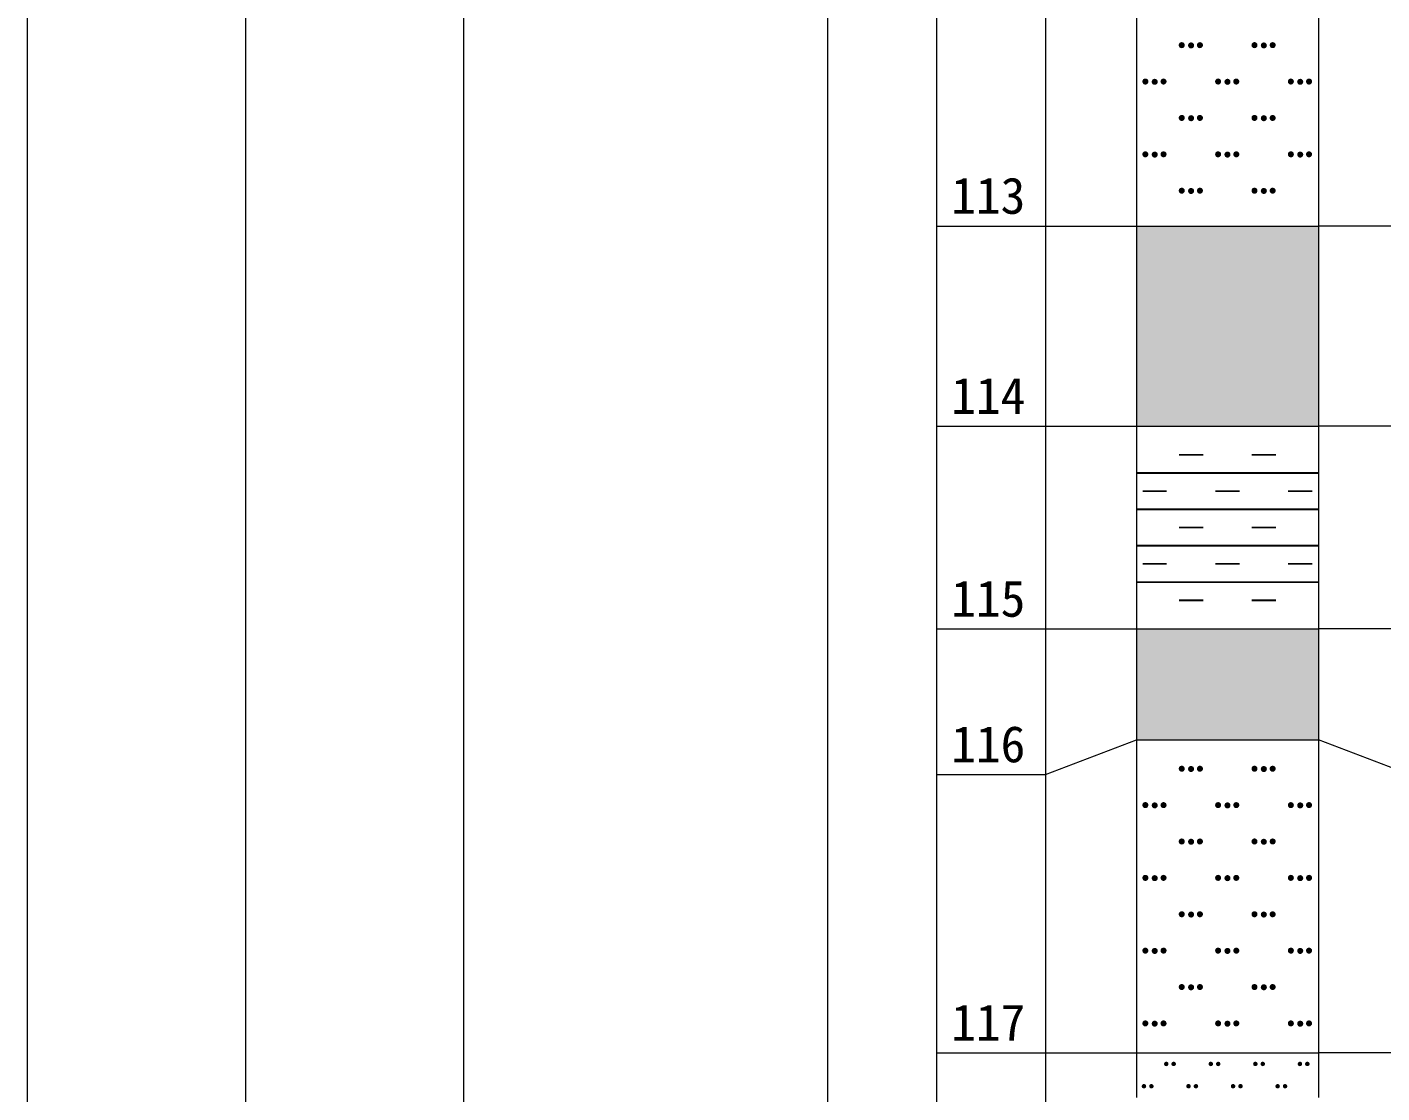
# Model space of a CAD drawing. Header units: inches. Extents: x -27 to 109, y -724 to 26.
# Drawn here: x 5.88 to 20.78, y -627.2 to -615.49 of the extents above; entities that cross this region are included whole.
import ezdxf

# ---------------------------------------------------------------- set-up
doc = ezdxf.new("R2010")
doc.units = ezdxf.units.IN
doc.header["$MEASUREMENT"] = 0
doc.layers.get('0').update_dxf_attribs({"lineweight": 0})
doc.styles.add('宋体', font='')
doc.styles.get('宋体').set_extended_font_data('宋体')

# ---------------------------------------------------------------- blocks, each defined once
blk = doc.blocks.new('lr_block_98')
at = {"true_color": 0x000000}
for points in [[(18.611, -615.694), (18.612, -615.686), (18.611, -615.677), (18.608, -615.669), (18.602, -615.662), (18.596, -615.657), (18.588, -615.654), (18.579, -615.652), (18.57, -615.654), (18.562, -615.657), (18.555, -615.662), (18.55, -615.669), (18.547, -615.677), (18.546, -615.686), (18.547, -615.694), (18.55, -615.702), (18.555, -615.709), (18.562, -615.715), (18.57, -615.718), (18.579, -615.719), (18.588, -615.718), (18.596, -615.715), (18.602, -615.709), (18.608, -615.702)], [(18.714, -615.697), (18.715, -615.689), (18.714, -615.68), (18.711, -615.672), (18.705, -615.665), (18.698, -615.66), (18.69, -615.657), (18.682, -615.655), (18.673, -615.657), (18.665, -615.66), (18.658, -615.665), (18.653, -615.672), (18.65, -615.68), (18.648, -615.689), (18.65, -615.697), (18.653, -615.705), (18.658, -615.712), (18.665, -615.718), (18.673, -615.721), (18.682, -615.722), (18.69, -615.721), (18.698, -615.718), (18.705, -615.712), (18.711, -615.705)], [(18.811, -615.694), (18.812, -615.686), (18.811, -615.677), (18.808, -615.669), (18.802, -615.662), (18.795, -615.657), (18.787, -615.654), (18.779, -615.652), (18.77, -615.654), (18.762, -615.657), (18.755, -615.662), (18.75, -615.669), (18.747, -615.677), (18.745, -615.686), (18.747, -615.694), (18.75, -615.702), (18.755, -615.709), (18.762, -615.715), (18.77, -615.718), (18.779, -615.719), (18.787, -615.718), (18.795, -615.715), (18.802, -615.709), (18.808, -615.702)], [(19.411, -615.694), (19.412, -615.686), (19.411, -615.677), (19.408, -615.669), (19.402, -615.662), (19.396, -615.657), (19.388, -615.654), (19.379, -615.652), (19.37, -615.654), (19.362, -615.657), (19.355, -615.662), (19.35, -615.669), (19.347, -615.677), (19.346, -615.686), (19.347, -615.694), (19.35, -615.702), (19.355, -615.709), (19.362, -615.715), (19.37, -615.718), (19.379, -615.719), (19.388, -615.718), (19.396, -615.715), (19.402, -615.709), (19.408, -615.702)], [(19.514, -615.697), (19.515, -615.689), (19.514, -615.68), (19.511, -615.672), (19.505, -615.665), (19.498, -615.66), (19.49, -615.657), (19.482, -615.655), (19.473, -615.657), (19.465, -615.66), (19.458, -615.665), (19.453, -615.672), (19.45, -615.68), (19.448, -615.689), (19.45, -615.697), (19.453, -615.705), (19.458, -615.712), (19.465, -615.718), (19.473, -615.721), (19.482, -615.722), (19.49, -615.721), (19.498, -615.718), (19.505, -615.712), (19.511, -615.705)], [(19.611, -615.694), (19.612, -615.686), (19.611, -615.677), (19.608, -615.669), (19.602, -615.662), (19.595, -615.657), (19.587, -615.654), (19.579, -615.652), (19.57, -615.654), (19.562, -615.657), (19.555, -615.662), (19.55, -615.669), (19.547, -615.677), (19.545, -615.686), (19.547, -615.694), (19.55, -615.702), (19.555, -615.709), (19.562, -615.715), (19.57, -615.718), (19.579, -615.719), (19.587, -615.718), (19.595, -615.715), (19.602, -615.709), (19.608, -615.702)], [(18.211, -616.094), (18.212, -616.086), (18.211, -616.077), (18.208, -616.069), (18.202, -616.062), (18.196, -616.057), (18.188, -616.054), (18.179, -616.052), (18.17, -616.054), (18.162, -616.057), (18.155, -616.062), (18.15, -616.069), (18.147, -616.077), (18.146, -616.086), (18.147, -616.094), (18.15, -616.102), (18.155, -616.109), (18.162, -616.115), (18.17, -616.118), (18.179, -616.119), (18.188, -616.118), (18.196, -616.115), (18.202, -616.109), (18.208, -616.102)], [(18.314, -616.097), (18.315, -616.089), (18.314, -616.08), (18.311, -616.072), (18.305, -616.065), (18.298, -616.06), (18.29, -616.057), (18.282, -616.055), (18.273, -616.057), (18.265, -616.06), (18.258, -616.065), (18.253, -616.072), (18.25, -616.08), (18.248, -616.089), (18.25, -616.097), (18.253, -616.105), (18.258, -616.112), (18.265, -616.118), (18.273, -616.121), (18.282, -616.122), (18.29, -616.121), (18.298, -616.118), (18.305, -616.112), (18.311, -616.105)], [(18.411, -616.094), (18.412, -616.086), (18.411, -616.077), (18.408, -616.069), (18.402, -616.062), (18.395, -616.057), (18.387, -616.054), (18.379, -616.052), (18.37, -616.054), (18.362, -616.057), (18.355, -616.062), (18.35, -616.069), (18.347, -616.077), (18.345, -616.086), (18.347, -616.094), (18.35, -616.102), (18.355, -616.109), (18.362, -616.115), (18.37, -616.118), (18.379, -616.119), (18.387, -616.118), (18.395, -616.115), (18.402, -616.109), (18.408, -616.102)], [(19.011, -616.094), (19.012, -616.086), (19.011, -616.077), (19.008, -616.069), (19.002, -616.062), (18.996, -616.057), (18.988, -616.054), (18.979, -616.052), (18.97, -616.054), (18.962, -616.057), (18.955, -616.062), (18.95, -616.069), (18.947, -616.077), (18.946, -616.086), (18.947, -616.094), (18.95, -616.102), (18.955, -616.109), (18.962, -616.115), (18.97, -616.118), (18.979, -616.119), (18.988, -616.118), (18.996, -616.115), (19.002, -616.109), (19.008, -616.102)], [(19.114, -616.097), (19.115, -616.089), (19.114, -616.08), (19.111, -616.072), (19.105, -616.065), (19.098, -616.06), (19.09, -616.057), (19.082, -616.055), (19.073, -616.057), (19.065, -616.06), (19.058, -616.065), (19.053, -616.072), (19.05, -616.08), (19.048, -616.089), (19.05, -616.097), (19.053, -616.105), (19.058, -616.112), (19.065, -616.118), (19.073, -616.121), (19.082, -616.122), (19.09, -616.121), (19.098, -616.118), (19.105, -616.112), (19.111, -616.105)], [(19.211, -616.094), (19.212, -616.086), (19.211, -616.077), (19.208, -616.069), (19.202, -616.062), (19.195, -616.057), (19.187, -616.054), (19.179, -616.052), (19.17, -616.054), (19.162, -616.057), (19.155, -616.062), (19.15, -616.069), (19.147, -616.077), (19.145, -616.086), (19.147, -616.094), (19.15, -616.102), (19.155, -616.109), (19.162, -616.115), (19.17, -616.118), (19.179, -616.119), (19.187, -616.118), (19.195, -616.115), (19.202, -616.109), (19.208, -616.102)], [(19.811, -616.094), (19.812, -616.086), (19.811, -616.077), (19.808, -616.069), (19.802, -616.062), (19.796, -616.057), (19.788, -616.054), (19.779, -616.052), (19.77, -616.054), (19.762, -616.057), (19.755, -616.062), (19.75, -616.069), (19.747, -616.077), (19.746, -616.086), (19.747, -616.094), (19.75, -616.102), (19.755, -616.109), (19.762, -616.115), (19.77, -616.118), (19.779, -616.119), (19.788, -616.118), (19.796, -616.115), (19.802, -616.109), (19.808, -616.102)], [(19.914, -616.097), (19.915, -616.089), (19.914, -616.08), (19.911, -616.072), (19.905, -616.065), (19.898, -616.06), (19.89, -616.057), (19.882, -616.055), (19.873, -616.057), (19.865, -616.06), (19.858, -616.065), (19.853, -616.072), (19.85, -616.08), (19.848, -616.089), (19.85, -616.097), (19.853, -616.105), (19.858, -616.112), (19.865, -616.118), (19.873, -616.121), (19.882, -616.122), (19.89, -616.121), (19.898, -616.118), (19.905, -616.112), (19.911, -616.105)], [(20.011, -616.094), (20.012, -616.086), (20.011, -616.077), (20.008, -616.069), (20.002, -616.062), (19.995, -616.057), (19.987, -616.054), (19.979, -616.052), (19.97, -616.054), (19.962, -616.057), (19.955, -616.062), (19.95, -616.069), (19.947, -616.077), (19.945, -616.086), (19.947, -616.094), (19.95, -616.102), (19.955, -616.109), (19.962, -616.115), (19.97, -616.118), (19.979, -616.119), (19.987, -616.118), (19.995, -616.115), (20.002, -616.109), (20.008, -616.102)], [(18.611, -616.494), (18.612, -616.486), (18.611, -616.477), (18.608, -616.469), (18.602, -616.462), (18.596, -616.457), (18.588, -616.454), (18.579, -616.452), (18.57, -616.454), (18.562, -616.457), (18.555, -616.462), (18.55, -616.469), (18.547, -616.477), (18.546, -616.486), (18.547, -616.494), (18.55, -616.502), (18.555, -616.509), (18.562, -616.515), (18.57, -616.518), (18.579, -616.519), (18.588, -616.518), (18.596, -616.515), (18.602, -616.509), (18.608, -616.502)], [(18.714, -616.497), (18.715, -616.489), (18.714, -616.48), (18.711, -616.472), (18.705, -616.465), (18.698, -616.46), (18.69, -616.457), (18.682, -616.455), (18.673, -616.457), (18.665, -616.46), (18.658, -616.465), (18.653, -616.472), (18.65, -616.48), (18.648, -616.489), (18.65, -616.497), (18.653, -616.505), (18.658, -616.512), (18.665, -616.518), (18.673, -616.521), (18.682, -616.522), (18.69, -616.521), (18.698, -616.518), (18.705, -616.512), (18.711, -616.505)], [(18.811, -616.494), (18.812, -616.486), (18.811, -616.477), (18.808, -616.469), (18.802, -616.462), (18.795, -616.457), (18.787, -616.454), (18.779, -616.452), (18.77, -616.454), (18.762, -616.457), (18.755, -616.462), (18.75, -616.469), (18.747, -616.477), (18.745, -616.486), (18.747, -616.494), (18.75, -616.502), (18.755, -616.509), (18.762, -616.515), (18.77, -616.518), (18.779, -616.519), (18.787, -616.518), (18.795, -616.515), (18.802, -616.509), (18.808, -616.502)], [(19.411, -616.494), (19.412, -616.486), (19.411, -616.477), (19.408, -616.469), (19.402, -616.462), (19.396, -616.457), (19.388, -616.454), (19.379, -616.452), (19.37, -616.454), (19.362, -616.457), (19.355, -616.462), (19.35, -616.469), (19.347, -616.477), (19.346, -616.486), (19.347, -616.494), (19.35, -616.502), (19.355, -616.509), (19.362, -616.515), (19.37, -616.518), (19.379, -616.519), (19.388, -616.518), (19.396, -616.515), (19.402, -616.509), (19.408, -616.502)], [(19.514, -616.497), (19.515, -616.489), (19.514, -616.48), (19.511, -616.472), (19.505, -616.465), (19.498, -616.46), (19.49, -616.457), (19.482, -616.455), (19.473, -616.457), (19.465, -616.46), (19.458, -616.465), (19.453, -616.472), (19.45, -616.48), (19.448, -616.489), (19.45, -616.497), (19.453, -616.505), (19.458, -616.512), (19.465, -616.518), (19.473, -616.521), (19.482, -616.522), (19.49, -616.521), (19.498, -616.518), (19.505, -616.512), (19.511, -616.505)], [(19.611, -616.494), (19.612, -616.486), (19.611, -616.477), (19.608, -616.469), (19.602, -616.462), (19.595, -616.457), (19.587, -616.454), (19.579, -616.452), (19.57, -616.454), (19.562, -616.457), (19.555, -616.462), (19.55, -616.469), (19.547, -616.477), (19.545, -616.486), (19.547, -616.494), (19.55, -616.502), (19.555, -616.509), (19.562, -616.515), (19.57, -616.518), (19.579, -616.519), (19.587, -616.518), (19.595, -616.515), (19.602, -616.509), (19.608, -616.502)], [(18.211, -616.894), (18.212, -616.886), (18.211, -616.877), (18.208, -616.869), (18.202, -616.862), (18.196, -616.857), (18.188, -616.854), (18.179, -616.852), (18.17, -616.854), (18.162, -616.857), (18.155, -616.862), (18.15, -616.869), (18.147, -616.877), (18.146, -616.886), (18.147, -616.894), (18.15, -616.902), (18.155, -616.909), (18.162, -616.915), (18.17, -616.918), (18.179, -616.919), (18.188, -616.918), (18.196, -616.915), (18.202, -616.909), (18.208, -616.902)], [(18.314, -616.897), (18.315, -616.889), (18.314, -616.88), (18.311, -616.872), (18.305, -616.865), (18.298, -616.86), (18.29, -616.857), (18.282, -616.855), (18.273, -616.857), (18.265, -616.86), (18.258, -616.865), (18.253, -616.872), (18.25, -616.88), (18.248, -616.889), (18.25, -616.897), (18.253, -616.905), (18.258, -616.912), (18.265, -616.918), (18.273, -616.921), (18.282, -616.922), (18.29, -616.921), (18.298, -616.918), (18.305, -616.912), (18.311, -616.905)], [(18.411, -616.894), (18.412, -616.886), (18.411, -616.877), (18.408, -616.869), (18.402, -616.862), (18.395, -616.857), (18.387, -616.854), (18.379, -616.852), (18.37, -616.854), (18.362, -616.857), (18.355, -616.862), (18.35, -616.869), (18.347, -616.877), (18.345, -616.886), (18.347, -616.894), (18.35, -616.902), (18.355, -616.909), (18.362, -616.915), (18.37, -616.918), (18.379, -616.919), (18.387, -616.918), (18.395, -616.915), (18.402, -616.909), (18.408, -616.902)], [(19.011, -616.894), (19.012, -616.886), (19.011, -616.877), (19.008, -616.869), (19.002, -616.862), (18.996, -616.857), (18.988, -616.854), (18.979, -616.852), (18.97, -616.854), (18.962, -616.857), (18.955, -616.862), (18.95, -616.869), (18.947, -616.877), (18.946, -616.886), (18.947, -616.894), (18.95, -616.902), (18.955, -616.909), (18.962, -616.915), (18.97, -616.918), (18.979, -616.919), (18.988, -616.918), (18.996, -616.915), (19.002, -616.909), (19.008, -616.902)], [(19.114, -616.897), (19.115, -616.889), (19.114, -616.88), (19.111, -616.872), (19.105, -616.865), (19.098, -616.86), (19.09, -616.857), (19.082, -616.855), (19.073, -616.857), (19.065, -616.86), (19.058, -616.865), (19.053, -616.872), (19.05, -616.88), (19.048, -616.889), (19.05, -616.897), (19.053, -616.905), (19.058, -616.912), (19.065, -616.918), (19.073, -616.921), (19.082, -616.922), (19.09, -616.921), (19.098, -616.918), (19.105, -616.912), (19.111, -616.905)], [(19.211, -616.894), (19.212, -616.886), (19.211, -616.877), (19.208, -616.869), (19.202, -616.862), (19.195, -616.857), (19.187, -616.854), (19.179, -616.852), (19.17, -616.854), (19.162, -616.857), (19.155, -616.862), (19.15, -616.869), (19.147, -616.877), (19.145, -616.886), (19.147, -616.894), (19.15, -616.902), (19.155, -616.909), (19.162, -616.915), (19.17, -616.918), (19.179, -616.919), (19.187, -616.918), (19.195, -616.915), (19.202, -616.909), (19.208, -616.902)], [(19.811, -616.894), (19.812, -616.886), (19.811, -616.877), (19.808, -616.869), (19.802, -616.862), (19.796, -616.857), (19.788, -616.854), (19.779, -616.852), (19.77, -616.854), (19.762, -616.857), (19.755, -616.862), (19.75, -616.869), (19.747, -616.877), (19.746, -616.886), (19.747, -616.894), (19.75, -616.902), (19.755, -616.909), (19.762, -616.915), (19.77, -616.918), (19.779, -616.919), (19.788, -616.918), (19.796, -616.915), (19.802, -616.909), (19.808, -616.902)], [(19.914, -616.897), (19.915, -616.889), (19.914, -616.88), (19.911, -616.872), (19.905, -616.865), (19.898, -616.86), (19.89, -616.857), (19.882, -616.855), (19.873, -616.857), (19.865, -616.86), (19.858, -616.865), (19.853, -616.872), (19.85, -616.88), (19.848, -616.889), (19.85, -616.897), (19.853, -616.905), (19.858, -616.912), (19.865, -616.918), (19.873, -616.921), (19.882, -616.922), (19.89, -616.921), (19.898, -616.918), (19.905, -616.912), (19.911, -616.905)], [(20.011, -616.894), (20.012, -616.886), (20.011, -616.877), (20.008, -616.869), (20.002, -616.862), (19.995, -616.857), (19.987, -616.854), (19.979, -616.852), (19.97, -616.854), (19.962, -616.857), (19.955, -616.862), (19.95, -616.869), (19.947, -616.877), (19.945, -616.886), (19.947, -616.894), (19.95, -616.902), (19.955, -616.909), (19.962, -616.915), (19.97, -616.918), (19.979, -616.919), (19.987, -616.918), (19.995, -616.915), (20.002, -616.909), (20.008, -616.902)], [(18.611, -617.294), (18.612, -617.286), (18.611, -617.277), (18.608, -617.269), (18.602, -617.262), (18.596, -617.257), (18.588, -617.254), (18.579, -617.252), (18.57, -617.254), (18.562, -617.257), (18.555, -617.262), (18.55, -617.269), (18.547, -617.277), (18.546, -617.286), (18.547, -617.294), (18.55, -617.302), (18.555, -617.309), (18.562, -617.315), (18.57, -617.318), (18.579, -617.319), (18.588, -617.318), (18.596, -617.315), (18.602, -617.309), (18.608, -617.302)], [(18.714, -617.297), (18.715, -617.289), (18.714, -617.28), (18.711, -617.272), (18.705, -617.265), (18.698, -617.26), (18.69, -617.257), (18.682, -617.255), (18.673, -617.257), (18.665, -617.26), (18.658, -617.265), (18.653, -617.272), (18.65, -617.28), (18.648, -617.289), (18.65, -617.297), (18.653, -617.305), (18.658, -617.312), (18.665, -617.318), (18.673, -617.321), (18.682, -617.322), (18.69, -617.321), (18.698, -617.318), (18.705, -617.312), (18.711, -617.305)], [(18.811, -617.294), (18.812, -617.286), (18.811, -617.277), (18.808, -617.269), (18.802, -617.262), (18.795, -617.257), (18.787, -617.254), (18.779, -617.252), (18.77, -617.254), (18.762, -617.257), (18.755, -617.262), (18.75, -617.269), (18.747, -617.277), (18.745, -617.286), (18.747, -617.294), (18.75, -617.302), (18.755, -617.309), (18.762, -617.315), (18.77, -617.318), (18.779, -617.319), (18.787, -617.318), (18.795, -617.315), (18.802, -617.309), (18.808, -617.302)], [(19.411, -617.294), (19.412, -617.286), (19.411, -617.277), (19.408, -617.269), (19.402, -617.262), (19.396, -617.257), (19.388, -617.254), (19.379, -617.252), (19.37, -617.254), (19.362, -617.257), (19.355, -617.262), (19.35, -617.269), (19.347, -617.277), (19.346, -617.286), (19.347, -617.294), (19.35, -617.302), (19.355, -617.309), (19.362, -617.315), (19.37, -617.318), (19.379, -617.319), (19.388, -617.318), (19.396, -617.315), (19.402, -617.309), (19.408, -617.302)], [(19.514, -617.297), (19.515, -617.289), (19.514, -617.28), (19.511, -617.272), (19.505, -617.265), (19.498, -617.26), (19.49, -617.257), (19.482, -617.255), (19.473, -617.257), (19.465, -617.26), (19.458, -617.265), (19.453, -617.272), (19.45, -617.28), (19.448, -617.289), (19.45, -617.297), (19.453, -617.305), (19.458, -617.312), (19.465, -617.318), (19.473, -617.321), (19.482, -617.322), (19.49, -617.321), (19.498, -617.318), (19.505, -617.312), (19.511, -617.305)], [(19.611, -617.294), (19.612, -617.286), (19.611, -617.277), (19.608, -617.269), (19.602, -617.262), (19.595, -617.257), (19.587, -617.254), (19.579, -617.252), (19.57, -617.254), (19.562, -617.257), (19.555, -617.262), (19.55, -617.269), (19.547, -617.277), (19.545, -617.286), (19.547, -617.294), (19.55, -617.302), (19.555, -617.309), (19.562, -617.315), (19.57, -617.318), (19.579, -617.319), (19.587, -617.318), (19.595, -617.315), (19.602, -617.309), (19.608, -617.302)]]:
    blk.add_hatch(color=18, dxfattribs=at).paths.add_polyline_path(points, flags=17)
blk = doc.blocks.new('lr_block_99')
at = {"color": 7, "const_width": 0.02}
for points in [[(18.548, -620.189), (18.815, -620.189)], [(19.348, -620.189), (19.615, -620.189)], [(18.082, -620.389), (18.882, -620.389)], [(18.882, -620.389), (19.682, -620.389)], [(19.682, -620.389), (20.082, -620.389)], [(18.415, -620.589), (18.148, -620.589)], [(19.215, -620.589), (18.948, -620.589)], [(20.015, -620.589), (19.748, -620.589)], [(18.082, -620.789), (18.882, -620.789)], [(18.882, -620.789), (19.682, -620.789)], [(19.682, -620.789), (20.082, -620.789)], [(18.548, -620.989), (18.815, -620.989)], [(19.348, -620.989), (19.615, -620.989)], [(18.082, -621.189), (18.882, -621.189)], [(18.882, -621.189), (19.682, -621.189)], [(19.682, -621.189), (20.082, -621.189)], [(18.415, -621.389), (18.148, -621.389)], [(19.215, -621.389), (18.948, -621.389)], [(20.015, -621.389), (19.748, -621.389)], [(18.082, -621.589), (18.882, -621.589)], [(18.882, -621.589), (19.682, -621.589)], [(19.682, -621.589), (20.082, -621.589)], [(18.548, -621.789), (18.815, -621.789)], [(19.348, -621.789), (19.615, -621.789)]]:
    blk.add_lwpolyline(points, dxfattribs=at)
blk = doc.blocks.new('lr_block_100')
at = {"true_color": 0x000000}
for points in [[(18.611, -623.649), (18.612, -623.641), (18.611, -623.632), (18.608, -623.624), (18.602, -623.617), (18.596, -623.612), (18.588, -623.609), (18.579, -623.607), (18.57, -623.609), (18.562, -623.612), (18.555, -623.617), (18.55, -623.624), (18.547, -623.632), (18.546, -623.641), (18.547, -623.649), (18.55, -623.657), (18.555, -623.664), (18.562, -623.67), (18.57, -623.673), (18.579, -623.674), (18.588, -623.673), (18.596, -623.67), (18.602, -623.664), (18.608, -623.657)], [(18.714, -623.652), (18.715, -623.644), (18.714, -623.635), (18.711, -623.627), (18.705, -623.62), (18.698, -623.615), (18.69, -623.612), (18.682, -623.61), (18.673, -623.612), (18.665, -623.615), (18.658, -623.62), (18.653, -623.627), (18.65, -623.635), (18.648, -623.644), (18.65, -623.652), (18.653, -623.66), (18.658, -623.667), (18.665, -623.673), (18.673, -623.676), (18.682, -623.677), (18.69, -623.676), (18.698, -623.673), (18.705, -623.667), (18.711, -623.66)], [(18.811, -623.649), (18.812, -623.641), (18.811, -623.632), (18.808, -623.624), (18.802, -623.617), (18.795, -623.612), (18.787, -623.609), (18.779, -623.607), (18.77, -623.609), (18.762, -623.612), (18.755, -623.617), (18.75, -623.624), (18.747, -623.632), (18.745, -623.641), (18.747, -623.649), (18.75, -623.657), (18.755, -623.664), (18.762, -623.67), (18.77, -623.673), (18.779, -623.674), (18.787, -623.673), (18.795, -623.67), (18.802, -623.664), (18.808, -623.657)], [(19.411, -623.649), (19.412, -623.641), (19.411, -623.632), (19.408, -623.624), (19.402, -623.617), (19.396, -623.612), (19.388, -623.609), (19.379, -623.607), (19.37, -623.609), (19.362, -623.612), (19.355, -623.617), (19.35, -623.624), (19.347, -623.632), (19.346, -623.641), (19.347, -623.649), (19.35, -623.657), (19.355, -623.664), (19.362, -623.67), (19.37, -623.673), (19.379, -623.674), (19.388, -623.673), (19.396, -623.67), (19.402, -623.664), (19.408, -623.657)], [(19.514, -623.652), (19.515, -623.644), (19.514, -623.635), (19.511, -623.627), (19.505, -623.62), (19.498, -623.615), (19.49, -623.612), (19.482, -623.61), (19.473, -623.612), (19.465, -623.615), (19.458, -623.62), (19.453, -623.627), (19.45, -623.635), (19.448, -623.644), (19.45, -623.652), (19.453, -623.66), (19.458, -623.667), (19.465, -623.673), (19.473, -623.676), (19.482, -623.677), (19.49, -623.676), (19.498, -623.673), (19.505, -623.667), (19.511, -623.66)], [(19.611, -623.649), (19.612, -623.641), (19.611, -623.632), (19.608, -623.624), (19.602, -623.617), (19.595, -623.612), (19.587, -623.609), (19.579, -623.607), (19.57, -623.609), (19.562, -623.612), (19.555, -623.617), (19.55, -623.624), (19.547, -623.632), (19.545, -623.641), (19.547, -623.649), (19.55, -623.657), (19.555, -623.664), (19.562, -623.67), (19.57, -623.673), (19.579, -623.674), (19.587, -623.673), (19.595, -623.67), (19.602, -623.664), (19.608, -623.657)], [(18.211, -624.049), (18.212, -624.041), (18.211, -624.032), (18.208, -624.024), (18.202, -624.017), (18.196, -624.012), (18.188, -624.009), (18.179, -624.007), (18.17, -624.009), (18.162, -624.012), (18.155, -624.017), (18.15, -624.024), (18.147, -624.032), (18.146, -624.041), (18.147, -624.049), (18.15, -624.057), (18.155, -624.064), (18.162, -624.07), (18.17, -624.073), (18.179, -624.074), (18.188, -624.073), (18.196, -624.07), (18.202, -624.064), (18.208, -624.057)], [(18.314, -624.052), (18.315, -624.044), (18.314, -624.035), (18.311, -624.027), (18.305, -624.02), (18.298, -624.015), (18.29, -624.012), (18.282, -624.01), (18.273, -624.012), (18.265, -624.015), (18.258, -624.02), (18.253, -624.027), (18.25, -624.035), (18.248, -624.044), (18.25, -624.052), (18.253, -624.06), (18.258, -624.067), (18.265, -624.073), (18.273, -624.076), (18.282, -624.077), (18.29, -624.076), (18.298, -624.073), (18.305, -624.067), (18.311, -624.06)], [(18.411, -624.049), (18.412, -624.041), (18.411, -624.032), (18.408, -624.024), (18.402, -624.017), (18.395, -624.012), (18.387, -624.009), (18.379, -624.007), (18.37, -624.009), (18.362, -624.012), (18.355, -624.017), (18.35, -624.024), (18.347, -624.032), (18.345, -624.041), (18.347, -624.049), (18.35, -624.057), (18.355, -624.064), (18.362, -624.07), (18.37, -624.073), (18.379, -624.074), (18.387, -624.073), (18.395, -624.07), (18.402, -624.064), (18.408, -624.057)], [(19.011, -624.049), (19.012, -624.041), (19.011, -624.032), (19.008, -624.024), (19.002, -624.017), (18.996, -624.012), (18.988, -624.009), (18.979, -624.007), (18.97, -624.009), (18.962, -624.012), (18.955, -624.017), (18.95, -624.024), (18.947, -624.032), (18.946, -624.041), (18.947, -624.049), (18.95, -624.057), (18.955, -624.064), (18.962, -624.07), (18.97, -624.073), (18.979, -624.074), (18.988, -624.073), (18.996, -624.07), (19.002, -624.064), (19.008, -624.057)], [(19.114, -624.052), (19.115, -624.044), (19.114, -624.035), (19.111, -624.027), (19.105, -624.02), (19.098, -624.015), (19.09, -624.012), (19.082, -624.01), (19.073, -624.012), (19.065, -624.015), (19.058, -624.02), (19.053, -624.027), (19.05, -624.035), (19.048, -624.044), (19.05, -624.052), (19.053, -624.06), (19.058, -624.067), (19.065, -624.073), (19.073, -624.076), (19.082, -624.077), (19.09, -624.076), (19.098, -624.073), (19.105, -624.067), (19.111, -624.06)], [(19.211, -624.049), (19.212, -624.041), (19.211, -624.032), (19.208, -624.024), (19.202, -624.017), (19.195, -624.012), (19.187, -624.009), (19.179, -624.007), (19.17, -624.009), (19.162, -624.012), (19.155, -624.017), (19.15, -624.024), (19.147, -624.032), (19.145, -624.041), (19.147, -624.049), (19.15, -624.057), (19.155, -624.064), (19.162, -624.07), (19.17, -624.073), (19.179, -624.074), (19.187, -624.073), (19.195, -624.07), (19.202, -624.064), (19.208, -624.057)], [(19.811, -624.049), (19.812, -624.041), (19.811, -624.032), (19.808, -624.024), (19.802, -624.017), (19.796, -624.012), (19.788, -624.009), (19.779, -624.007), (19.77, -624.009), (19.762, -624.012), (19.755, -624.017), (19.75, -624.024), (19.747, -624.032), (19.746, -624.041), (19.747, -624.049), (19.75, -624.057), (19.755, -624.064), (19.762, -624.07), (19.77, -624.073), (19.779, -624.074), (19.788, -624.073), (19.796, -624.07), (19.802, -624.064), (19.808, -624.057)], [(19.914, -624.052), (19.915, -624.044), (19.914, -624.035), (19.911, -624.027), (19.905, -624.02), (19.898, -624.015), (19.89, -624.012), (19.882, -624.01), (19.873, -624.012), (19.865, -624.015), (19.858, -624.02), (19.853, -624.027), (19.85, -624.035), (19.848, -624.044), (19.85, -624.052), (19.853, -624.06), (19.858, -624.067), (19.865, -624.073), (19.873, -624.076), (19.882, -624.077), (19.89, -624.076), (19.898, -624.073), (19.905, -624.067), (19.911, -624.06)], [(20.011, -624.049), (20.012, -624.041), (20.011, -624.032), (20.008, -624.024), (20.002, -624.017), (19.995, -624.012), (19.987, -624.009), (19.979, -624.007), (19.97, -624.009), (19.962, -624.012), (19.955, -624.017), (19.95, -624.024), (19.947, -624.032), (19.945, -624.041), (19.947, -624.049), (19.95, -624.057), (19.955, -624.064), (19.962, -624.07), (19.97, -624.073), (19.979, -624.074), (19.987, -624.073), (19.995, -624.07), (20.002, -624.064), (20.008, -624.057)], [(18.611, -624.449), (18.612, -624.441), (18.611, -624.432), (18.608, -624.424), (18.602, -624.417), (18.596, -624.412), (18.588, -624.409), (18.579, -624.407), (18.57, -624.409), (18.562, -624.412), (18.555, -624.417), (18.55, -624.424), (18.547, -624.432), (18.546, -624.441), (18.547, -624.449), (18.55, -624.457), (18.555, -624.464), (18.562, -624.47), (18.57, -624.473), (18.579, -624.474), (18.588, -624.473), (18.596, -624.47), (18.602, -624.464), (18.608, -624.457)], [(18.714, -624.452), (18.715, -624.444), (18.714, -624.435), (18.711, -624.427), (18.705, -624.42), (18.698, -624.415), (18.69, -624.412), (18.682, -624.41), (18.673, -624.412), (18.665, -624.415), (18.658, -624.42), (18.653, -624.427), (18.65, -624.435), (18.648, -624.444), (18.65, -624.452), (18.653, -624.46), (18.658, -624.467), (18.665, -624.473), (18.673, -624.476), (18.682, -624.477), (18.69, -624.476), (18.698, -624.473), (18.705, -624.467), (18.711, -624.46)], [(18.811, -624.449), (18.812, -624.441), (18.811, -624.432), (18.808, -624.424), (18.802, -624.417), (18.795, -624.412), (18.787, -624.409), (18.779, -624.407), (18.77, -624.409), (18.762, -624.412), (18.755, -624.417), (18.75, -624.424), (18.747, -624.432), (18.745, -624.441), (18.747, -624.449), (18.75, -624.457), (18.755, -624.464), (18.762, -624.47), (18.77, -624.473), (18.779, -624.474), (18.787, -624.473), (18.795, -624.47), (18.802, -624.464), (18.808, -624.457)], [(19.411, -624.449), (19.412, -624.441), (19.411, -624.432), (19.408, -624.424), (19.402, -624.417), (19.396, -624.412), (19.388, -624.409), (19.379, -624.407), (19.37, -624.409), (19.362, -624.412), (19.355, -624.417), (19.35, -624.424), (19.347, -624.432), (19.346, -624.441), (19.347, -624.449), (19.35, -624.457), (19.355, -624.464), (19.362, -624.47), (19.37, -624.473), (19.379, -624.474), (19.388, -624.473), (19.396, -624.47), (19.402, -624.464), (19.408, -624.457)], [(19.514, -624.452), (19.515, -624.444), (19.514, -624.435), (19.511, -624.427), (19.505, -624.42), (19.498, -624.415), (19.49, -624.412), (19.482, -624.41), (19.473, -624.412), (19.465, -624.415), (19.458, -624.42), (19.453, -624.427), (19.45, -624.435), (19.448, -624.444), (19.45, -624.452), (19.453, -624.46), (19.458, -624.467), (19.465, -624.473), (19.473, -624.476), (19.482, -624.477), (19.49, -624.476), (19.498, -624.473), (19.505, -624.467), (19.511, -624.46)], [(19.611, -624.449), (19.612, -624.441), (19.611, -624.432), (19.608, -624.424), (19.602, -624.417), (19.595, -624.412), (19.587, -624.409), (19.579, -624.407), (19.57, -624.409), (19.562, -624.412), (19.555, -624.417), (19.55, -624.424), (19.547, -624.432), (19.545, -624.441), (19.547, -624.449), (19.55, -624.457), (19.555, -624.464), (19.562, -624.47), (19.57, -624.473), (19.579, -624.474), (19.587, -624.473), (19.595, -624.47), (19.602, -624.464), (19.608, -624.457)], [(18.211, -624.849), (18.212, -624.841), (18.211, -624.832), (18.208, -624.824), (18.202, -624.817), (18.196, -624.812), (18.188, -624.809), (18.179, -624.807), (18.17, -624.809), (18.162, -624.812), (18.155, -624.817), (18.15, -624.824), (18.147, -624.832), (18.146, -624.841), (18.147, -624.849), (18.15, -624.857), (18.155, -624.864), (18.162, -624.87), (18.17, -624.873), (18.179, -624.874), (18.188, -624.873), (18.196, -624.87), (18.202, -624.864), (18.208, -624.857)], [(18.314, -624.852), (18.315, -624.844), (18.314, -624.835), (18.311, -624.827), (18.305, -624.82), (18.298, -624.815), (18.29, -624.812), (18.282, -624.81), (18.273, -624.812), (18.265, -624.815), (18.258, -624.82), (18.253, -624.827), (18.25, -624.835), (18.248, -624.844), (18.25, -624.852), (18.253, -624.86), (18.258, -624.867), (18.265, -624.873), (18.273, -624.876), (18.282, -624.877), (18.29, -624.876), (18.298, -624.873), (18.305, -624.867), (18.311, -624.86)], [(18.411, -624.849), (18.412, -624.841), (18.411, -624.832), (18.408, -624.824), (18.402, -624.817), (18.395, -624.812), (18.387, -624.809), (18.379, -624.807), (18.37, -624.809), (18.362, -624.812), (18.355, -624.817), (18.35, -624.824), (18.347, -624.832), (18.345, -624.841), (18.347, -624.849), (18.35, -624.857), (18.355, -624.864), (18.362, -624.87), (18.37, -624.873), (18.379, -624.874), (18.387, -624.873), (18.395, -624.87), (18.402, -624.864), (18.408, -624.857)], [(19.011, -624.849), (19.012, -624.841), (19.011, -624.832), (19.008, -624.824), (19.002, -624.817), (18.996, -624.812), (18.988, -624.809), (18.979, -624.807), (18.97, -624.809), (18.962, -624.812), (18.955, -624.817), (18.95, -624.824), (18.947, -624.832), (18.946, -624.841), (18.947, -624.849), (18.95, -624.857), (18.955, -624.864), (18.962, -624.87), (18.97, -624.873), (18.979, -624.874), (18.988, -624.873), (18.996, -624.87), (19.002, -624.864), (19.008, -624.857)], [(19.114, -624.852), (19.115, -624.844), (19.114, -624.835), (19.111, -624.827), (19.105, -624.82), (19.098, -624.815), (19.09, -624.812), (19.082, -624.81), (19.073, -624.812), (19.065, -624.815), (19.058, -624.82), (19.053, -624.827), (19.05, -624.835), (19.048, -624.844), (19.05, -624.852), (19.053, -624.86), (19.058, -624.867), (19.065, -624.873), (19.073, -624.876), (19.082, -624.877), (19.09, -624.876), (19.098, -624.873), (19.105, -624.867), (19.111, -624.86)], [(19.211, -624.849), (19.212, -624.841), (19.211, -624.832), (19.208, -624.824), (19.202, -624.817), (19.195, -624.812), (19.187, -624.809), (19.179, -624.807), (19.17, -624.809), (19.162, -624.812), (19.155, -624.817), (19.15, -624.824), (19.147, -624.832), (19.145, -624.841), (19.147, -624.849), (19.15, -624.857), (19.155, -624.864), (19.162, -624.87), (19.17, -624.873), (19.179, -624.874), (19.187, -624.873), (19.195, -624.87), (19.202, -624.864), (19.208, -624.857)], [(19.811, -624.849), (19.812, -624.841), (19.811, -624.832), (19.808, -624.824), (19.802, -624.817), (19.796, -624.812), (19.788, -624.809), (19.779, -624.807), (19.77, -624.809), (19.762, -624.812), (19.755, -624.817), (19.75, -624.824), (19.747, -624.832), (19.746, -624.841), (19.747, -624.849), (19.75, -624.857), (19.755, -624.864), (19.762, -624.87), (19.77, -624.873), (19.779, -624.874), (19.788, -624.873), (19.796, -624.87), (19.802, -624.864), (19.808, -624.857)], [(19.914, -624.852), (19.915, -624.844), (19.914, -624.835), (19.911, -624.827), (19.905, -624.82), (19.898, -624.815), (19.89, -624.812), (19.882, -624.81), (19.873, -624.812), (19.865, -624.815), (19.858, -624.82), (19.853, -624.827), (19.85, -624.835), (19.848, -624.844), (19.85, -624.852), (19.853, -624.86), (19.858, -624.867), (19.865, -624.873), (19.873, -624.876), (19.882, -624.877), (19.89, -624.876), (19.898, -624.873), (19.905, -624.867), (19.911, -624.86)], [(20.011, -624.849), (20.012, -624.841), (20.011, -624.832), (20.008, -624.824), (20.002, -624.817), (19.995, -624.812), (19.987, -624.809), (19.979, -624.807), (19.97, -624.809), (19.962, -624.812), (19.955, -624.817), (19.95, -624.824), (19.947, -624.832), (19.945, -624.841), (19.947, -624.849), (19.95, -624.857), (19.955, -624.864), (19.962, -624.87), (19.97, -624.873), (19.979, -624.874), (19.987, -624.873), (19.995, -624.87), (20.002, -624.864), (20.008, -624.857)], [(18.611, -625.249), (18.612, -625.241), (18.611, -625.232), (18.608, -625.224), (18.602, -625.217), (18.596, -625.212), (18.588, -625.209), (18.579, -625.207), (18.57, -625.209), (18.562, -625.212), (18.555, -625.217), (18.55, -625.224), (18.547, -625.232), (18.546, -625.241), (18.547, -625.249), (18.55, -625.257), (18.555, -625.264), (18.562, -625.27), (18.57, -625.273), (18.579, -625.274), (18.588, -625.273), (18.596, -625.27), (18.602, -625.264), (18.608, -625.257)], [(18.714, -625.252), (18.715, -625.244), (18.714, -625.235), (18.711, -625.227), (18.705, -625.22), (18.698, -625.215), (18.69, -625.212), (18.682, -625.21), (18.673, -625.212), (18.665, -625.215), (18.658, -625.22), (18.653, -625.227), (18.65, -625.235), (18.648, -625.244), (18.65, -625.252), (18.653, -625.26), (18.658, -625.267), (18.665, -625.273), (18.673, -625.276), (18.682, -625.277), (18.69, -625.276), (18.698, -625.273), (18.705, -625.267), (18.711, -625.26)], [(18.811, -625.249), (18.812, -625.241), (18.811, -625.232), (18.808, -625.224), (18.802, -625.217), (18.795, -625.212), (18.787, -625.209), (18.779, -625.207), (18.77, -625.209), (18.762, -625.212), (18.755, -625.217), (18.75, -625.224), (18.747, -625.232), (18.745, -625.241), (18.747, -625.249), (18.75, -625.257), (18.755, -625.264), (18.762, -625.27), (18.77, -625.273), (18.779, -625.274), (18.787, -625.273), (18.795, -625.27), (18.802, -625.264), (18.808, -625.257)], [(19.411, -625.249), (19.412, -625.241), (19.411, -625.232), (19.408, -625.224), (19.402, -625.217), (19.396, -625.212), (19.388, -625.209), (19.379, -625.207), (19.37, -625.209), (19.362, -625.212), (19.355, -625.217), (19.35, -625.224), (19.347, -625.232), (19.346, -625.241), (19.347, -625.249), (19.35, -625.257), (19.355, -625.264), (19.362, -625.27), (19.37, -625.273), (19.379, -625.274), (19.388, -625.273), (19.396, -625.27), (19.402, -625.264), (19.408, -625.257)], [(19.514, -625.252), (19.515, -625.244), (19.514, -625.235), (19.511, -625.227), (19.505, -625.22), (19.498, -625.215), (19.49, -625.212), (19.482, -625.21), (19.473, -625.212), (19.465, -625.215), (19.458, -625.22), (19.453, -625.227), (19.45, -625.235), (19.448, -625.244), (19.45, -625.252), (19.453, -625.26), (19.458, -625.267), (19.465, -625.273), (19.473, -625.276), (19.482, -625.277), (19.49, -625.276), (19.498, -625.273), (19.505, -625.267), (19.511, -625.26)], [(19.611, -625.249), (19.612, -625.241), (19.611, -625.232), (19.608, -625.224), (19.602, -625.217), (19.595, -625.212), (19.587, -625.209), (19.579, -625.207), (19.57, -625.209), (19.562, -625.212), (19.555, -625.217), (19.55, -625.224), (19.547, -625.232), (19.545, -625.241), (19.547, -625.249), (19.55, -625.257), (19.555, -625.264), (19.562, -625.27), (19.57, -625.273), (19.579, -625.274), (19.587, -625.273), (19.595, -625.27), (19.602, -625.264), (19.608, -625.257)], [(18.211, -625.649), (18.212, -625.641), (18.211, -625.632), (18.208, -625.624), (18.202, -625.617), (18.196, -625.612), (18.188, -625.609), (18.179, -625.607), (18.17, -625.609), (18.162, -625.612), (18.155, -625.617), (18.15, -625.624), (18.147, -625.632), (18.146, -625.641), (18.147, -625.649), (18.15, -625.657), (18.155, -625.664), (18.162, -625.67), (18.17, -625.673), (18.179, -625.674), (18.188, -625.673), (18.196, -625.67), (18.202, -625.664), (18.208, -625.657)], [(18.314, -625.652), (18.315, -625.644), (18.314, -625.635), (18.311, -625.627), (18.305, -625.62), (18.298, -625.615), (18.29, -625.612), (18.282, -625.61), (18.273, -625.612), (18.265, -625.615), (18.258, -625.62), (18.253, -625.627), (18.25, -625.635), (18.248, -625.644), (18.25, -625.652), (18.253, -625.66), (18.258, -625.667), (18.265, -625.673), (18.273, -625.676), (18.282, -625.677), (18.29, -625.676), (18.298, -625.673), (18.305, -625.667), (18.311, -625.66)], [(18.411, -625.649), (18.412, -625.641), (18.411, -625.632), (18.408, -625.624), (18.402, -625.617), (18.395, -625.612), (18.387, -625.609), (18.379, -625.607), (18.37, -625.609), (18.362, -625.612), (18.355, -625.617), (18.35, -625.624), (18.347, -625.632), (18.345, -625.641), (18.347, -625.649), (18.35, -625.657), (18.355, -625.664), (18.362, -625.67), (18.37, -625.673), (18.379, -625.674), (18.387, -625.673), (18.395, -625.67), (18.402, -625.664), (18.408, -625.657)], [(19.011, -625.649), (19.012, -625.641), (19.011, -625.632), (19.008, -625.624), (19.002, -625.617), (18.996, -625.612), (18.988, -625.609), (18.979, -625.607), (18.97, -625.609), (18.962, -625.612), (18.955, -625.617), (18.95, -625.624), (18.947, -625.632), (18.946, -625.641), (18.947, -625.649), (18.95, -625.657), (18.955, -625.664), (18.962, -625.67), (18.97, -625.673), (18.979, -625.674), (18.988, -625.673), (18.996, -625.67), (19.002, -625.664), (19.008, -625.657)], [(19.114, -625.652), (19.115, -625.644), (19.114, -625.635), (19.111, -625.627), (19.105, -625.62), (19.098, -625.615), (19.09, -625.612), (19.082, -625.61), (19.073, -625.612), (19.065, -625.615), (19.058, -625.62), (19.053, -625.627), (19.05, -625.635), (19.048, -625.644), (19.05, -625.652), (19.053, -625.66), (19.058, -625.667), (19.065, -625.673), (19.073, -625.676), (19.082, -625.677), (19.09, -625.676), (19.098, -625.673), (19.105, -625.667), (19.111, -625.66)], [(19.211, -625.649), (19.212, -625.641), (19.211, -625.632), (19.208, -625.624), (19.202, -625.617), (19.195, -625.612), (19.187, -625.609), (19.179, -625.607), (19.17, -625.609), (19.162, -625.612), (19.155, -625.617), (19.15, -625.624), (19.147, -625.632), (19.145, -625.641), (19.147, -625.649), (19.15, -625.657), (19.155, -625.664), (19.162, -625.67), (19.17, -625.673), (19.179, -625.674), (19.187, -625.673), (19.195, -625.67), (19.202, -625.664), (19.208, -625.657)], [(19.811, -625.649), (19.812, -625.641), (19.811, -625.632), (19.808, -625.624), (19.802, -625.617), (19.796, -625.612), (19.788, -625.609), (19.779, -625.607), (19.77, -625.609), (19.762, -625.612), (19.755, -625.617), (19.75, -625.624), (19.747, -625.632), (19.746, -625.641), (19.747, -625.649), (19.75, -625.657), (19.755, -625.664), (19.762, -625.67), (19.77, -625.673), (19.779, -625.674), (19.788, -625.673), (19.796, -625.67), (19.802, -625.664), (19.808, -625.657)], [(19.914, -625.652), (19.915, -625.644), (19.914, -625.635), (19.911, -625.627), (19.905, -625.62), (19.898, -625.615), (19.89, -625.612), (19.882, -625.61), (19.873, -625.612), (19.865, -625.615), (19.858, -625.62), (19.853, -625.627), (19.85, -625.635), (19.848, -625.644), (19.85, -625.652), (19.853, -625.66), (19.858, -625.667), (19.865, -625.673), (19.873, -625.676), (19.882, -625.677), (19.89, -625.676), (19.898, -625.673), (19.905, -625.667), (19.911, -625.66)], [(20.011, -625.649), (20.012, -625.641), (20.011, -625.632), (20.008, -625.624), (20.002, -625.617), (19.995, -625.612), (19.987, -625.609), (19.979, -625.607), (19.97, -625.609), (19.962, -625.612), (19.955, -625.617), (19.95, -625.624), (19.947, -625.632), (19.945, -625.641), (19.947, -625.649), (19.95, -625.657), (19.955, -625.664), (19.962, -625.67), (19.97, -625.673), (19.979, -625.674), (19.987, -625.673), (19.995, -625.67), (20.002, -625.664), (20.008, -625.657)], [(18.611, -626.049), (18.612, -626.041), (18.611, -626.032), (18.608, -626.024), (18.602, -626.017), (18.596, -626.012), (18.588, -626.009), (18.579, -626.007), (18.57, -626.009), (18.562, -626.012), (18.555, -626.017), (18.55, -626.024), (18.547, -626.032), (18.546, -626.041), (18.547, -626.049), (18.55, -626.057), (18.555, -626.064), (18.562, -626.07), (18.57, -626.073), (18.579, -626.074), (18.588, -626.073), (18.596, -626.07), (18.602, -626.064), (18.608, -626.057)], [(18.714, -626.052), (18.715, -626.044), (18.714, -626.035), (18.711, -626.027), (18.705, -626.02), (18.698, -626.015), (18.69, -626.012), (18.682, -626.01), (18.673, -626.012), (18.665, -626.015), (18.658, -626.02), (18.653, -626.027), (18.65, -626.035), (18.648, -626.044), (18.65, -626.052), (18.653, -626.06), (18.658, -626.067), (18.665, -626.073), (18.673, -626.076), (18.682, -626.077), (18.69, -626.076), (18.698, -626.073), (18.705, -626.067), (18.711, -626.06)], [(18.811, -626.049), (18.812, -626.041), (18.811, -626.032), (18.808, -626.024), (18.802, -626.017), (18.795, -626.012), (18.787, -626.009), (18.779, -626.007), (18.77, -626.009), (18.762, -626.012), (18.755, -626.017), (18.75, -626.024), (18.747, -626.032), (18.745, -626.041), (18.747, -626.049), (18.75, -626.057), (18.755, -626.064), (18.762, -626.07), (18.77, -626.073), (18.779, -626.074), (18.787, -626.073), (18.795, -626.07), (18.802, -626.064), (18.808, -626.057)], [(19.411, -626.049), (19.412, -626.041), (19.411, -626.032), (19.408, -626.024), (19.402, -626.017), (19.396, -626.012), (19.388, -626.009), (19.379, -626.007), (19.37, -626.009), (19.362, -626.012), (19.355, -626.017), (19.35, -626.024), (19.347, -626.032), (19.346, -626.041), (19.347, -626.049), (19.35, -626.057), (19.355, -626.064), (19.362, -626.07), (19.37, -626.073), (19.379, -626.074), (19.388, -626.073), (19.396, -626.07), (19.402, -626.064), (19.408, -626.057)], [(19.514, -626.052), (19.515, -626.044), (19.514, -626.035), (19.511, -626.027), (19.505, -626.02), (19.498, -626.015), (19.49, -626.012), (19.482, -626.01), (19.473, -626.012), (19.465, -626.015), (19.458, -626.02), (19.453, -626.027), (19.45, -626.035), (19.448, -626.044), (19.45, -626.052), (19.453, -626.06), (19.458, -626.067), (19.465, -626.073), (19.473, -626.076), (19.482, -626.077), (19.49, -626.076), (19.498, -626.073), (19.505, -626.067), (19.511, -626.06)], [(19.611, -626.049), (19.612, -626.041), (19.611, -626.032), (19.608, -626.024), (19.602, -626.017), (19.595, -626.012), (19.587, -626.009), (19.579, -626.007), (19.57, -626.009), (19.562, -626.012), (19.555, -626.017), (19.55, -626.024), (19.547, -626.032), (19.545, -626.041), (19.547, -626.049), (19.55, -626.057), (19.555, -626.064), (19.562, -626.07), (19.57, -626.073), (19.579, -626.074), (19.587, -626.073), (19.595, -626.07), (19.602, -626.064), (19.608, -626.057)], [(18.211, -626.449), (18.212, -626.441), (18.211, -626.432), (18.208, -626.424), (18.202, -626.417), (18.196, -626.412), (18.188, -626.409), (18.179, -626.407), (18.17, -626.409), (18.162, -626.412), (18.155, -626.417), (18.15, -626.424), (18.147, -626.432), (18.146, -626.441), (18.147, -626.449), (18.15, -626.457), (18.155, -626.464), (18.162, -626.47), (18.17, -626.473), (18.179, -626.474), (18.188, -626.473), (18.196, -626.47), (18.202, -626.464), (18.208, -626.457)], [(18.314, -626.452), (18.315, -626.444), (18.314, -626.435), (18.311, -626.427), (18.305, -626.42), (18.298, -626.415), (18.29, -626.412), (18.282, -626.41), (18.273, -626.412), (18.265, -626.415), (18.258, -626.42), (18.253, -626.427), (18.25, -626.435), (18.248, -626.444), (18.25, -626.452), (18.253, -626.46), (18.258, -626.467), (18.265, -626.473), (18.273, -626.476), (18.282, -626.477), (18.29, -626.476), (18.298, -626.473), (18.305, -626.467), (18.311, -626.46)], [(18.411, -626.449), (18.412, -626.441), (18.411, -626.432), (18.408, -626.424), (18.402, -626.417), (18.395, -626.412), (18.387, -626.409), (18.379, -626.407), (18.37, -626.409), (18.362, -626.412), (18.355, -626.417), (18.35, -626.424), (18.347, -626.432), (18.345, -626.441), (18.347, -626.449), (18.35, -626.457), (18.355, -626.464), (18.362, -626.47), (18.37, -626.473), (18.379, -626.474), (18.387, -626.473), (18.395, -626.47), (18.402, -626.464), (18.408, -626.457)], [(19.011, -626.449), (19.012, -626.441), (19.011, -626.432), (19.008, -626.424), (19.002, -626.417), (18.996, -626.412), (18.988, -626.409), (18.979, -626.407), (18.97, -626.409), (18.962, -626.412), (18.955, -626.417), (18.95, -626.424), (18.947, -626.432), (18.946, -626.441), (18.947, -626.449), (18.95, -626.457), (18.955, -626.464), (18.962, -626.47), (18.97, -626.473), (18.979, -626.474), (18.988, -626.473), (18.996, -626.47), (19.002, -626.464), (19.008, -626.457)], [(19.114, -626.452), (19.115, -626.444), (19.114, -626.435), (19.111, -626.427), (19.105, -626.42), (19.098, -626.415), (19.09, -626.412), (19.082, -626.41), (19.073, -626.412), (19.065, -626.415), (19.058, -626.42), (19.053, -626.427), (19.05, -626.435), (19.048, -626.444), (19.05, -626.452), (19.053, -626.46), (19.058, -626.467), (19.065, -626.473), (19.073, -626.476), (19.082, -626.477), (19.09, -626.476), (19.098, -626.473), (19.105, -626.467), (19.111, -626.46)], [(19.211, -626.449), (19.212, -626.441), (19.211, -626.432), (19.208, -626.424), (19.202, -626.417), (19.195, -626.412), (19.187, -626.409), (19.179, -626.407), (19.17, -626.409), (19.162, -626.412), (19.155, -626.417), (19.15, -626.424), (19.147, -626.432), (19.145, -626.441), (19.147, -626.449), (19.15, -626.457), (19.155, -626.464), (19.162, -626.47), (19.17, -626.473), (19.179, -626.474), (19.187, -626.473), (19.195, -626.47), (19.202, -626.464), (19.208, -626.457)], [(19.811, -626.449), (19.812, -626.441), (19.811, -626.432), (19.808, -626.424), (19.802, -626.417), (19.796, -626.412), (19.788, -626.409), (19.779, -626.407), (19.77, -626.409), (19.762, -626.412), (19.755, -626.417), (19.75, -626.424), (19.747, -626.432), (19.746, -626.441), (19.747, -626.449), (19.75, -626.457), (19.755, -626.464), (19.762, -626.47), (19.77, -626.473), (19.779, -626.474), (19.788, -626.473), (19.796, -626.47), (19.802, -626.464), (19.808, -626.457)], [(19.914, -626.452), (19.915, -626.444), (19.914, -626.435), (19.911, -626.427), (19.905, -626.42), (19.898, -626.415), (19.89, -626.412), (19.882, -626.41), (19.873, -626.412), (19.865, -626.415), (19.858, -626.42), (19.853, -626.427), (19.85, -626.435), (19.848, -626.444), (19.85, -626.452), (19.853, -626.46), (19.858, -626.467), (19.865, -626.473), (19.873, -626.476), (19.882, -626.477), (19.89, -626.476), (19.898, -626.473), (19.905, -626.467), (19.911, -626.46)], [(20.011, -626.449), (20.012, -626.441), (20.011, -626.432), (20.008, -626.424), (20.002, -626.417), (19.995, -626.412), (19.987, -626.409), (19.979, -626.407), (19.97, -626.409), (19.962, -626.412), (19.955, -626.417), (19.95, -626.424), (19.947, -626.432), (19.945, -626.441), (19.947, -626.449), (19.95, -626.457), (19.955, -626.464), (19.962, -626.47), (19.97, -626.473), (19.979, -626.474), (19.987, -626.473), (19.995, -626.47), (20.002, -626.464), (20.008, -626.457)]]:
    blk.add_hatch(color=18, dxfattribs=at).paths.add_polyline_path(points, flags=17)
blk = doc.blocks.new('lr_block_101')
at = {"true_color": 0x000000}
for points in [[(18.432, -626.893), (18.433, -626.886), (18.432, -626.88), (18.43, -626.874), (18.426, -626.869), (18.421, -626.865), (18.415, -626.863), (18.408, -626.862), (18.402, -626.863), (18.396, -626.865), (18.391, -626.869), (18.387, -626.874), (18.385, -626.88), (18.384, -626.886), (18.385, -626.893), (18.387, -626.899), (18.391, -626.904), (18.396, -626.907), (18.402, -626.91), (18.408, -626.911), (18.415, -626.91), (18.421, -626.907), (18.426, -626.904), (18.43, -626.899)], [(18.514, -626.893), (18.515, -626.886), (18.514, -626.88), (18.511, -626.874), (18.507, -626.869), (18.502, -626.865), (18.496, -626.863), (18.49, -626.862), (18.484, -626.863), (18.478, -626.865), (18.473, -626.869), (18.469, -626.874), (18.466, -626.88), (18.466, -626.886), (18.466, -626.893), (18.469, -626.899), (18.473, -626.904), (18.478, -626.907), (18.484, -626.91), (18.49, -626.911), (18.496, -626.91), (18.502, -626.907), (18.507, -626.904), (18.511, -626.899)], [(18.922, -626.893), (18.923, -626.886), (18.922, -626.88), (18.92, -626.874), (18.916, -626.869), (18.911, -626.865), (18.905, -626.863), (18.898, -626.862), (18.892, -626.863), (18.886, -626.865), (18.881, -626.869), (18.877, -626.874), (18.875, -626.88), (18.874, -626.886), (18.875, -626.893), (18.877, -626.899), (18.881, -626.904), (18.886, -626.907), (18.892, -626.91), (18.898, -626.911), (18.905, -626.91), (18.911, -626.907), (18.916, -626.904), (18.92, -626.899)], [(19.004, -626.893), (19.005, -626.886), (19.004, -626.88), (19.001, -626.874), (18.997, -626.869), (18.992, -626.865), (18.986, -626.863), (18.98, -626.862), (18.974, -626.863), (18.968, -626.865), (18.963, -626.869), (18.959, -626.874), (18.956, -626.88), (18.956, -626.886), (18.956, -626.893), (18.959, -626.899), (18.963, -626.904), (18.968, -626.907), (18.974, -626.91), (18.98, -626.911), (18.986, -626.91), (18.992, -626.907), (18.997, -626.904), (19.001, -626.899)], [(19.412, -626.893), (19.413, -626.886), (19.412, -626.88), (19.41, -626.874), (19.406, -626.869), (19.401, -626.865), (19.395, -626.863), (19.388, -626.862), (19.382, -626.863), (19.376, -626.865), (19.371, -626.869), (19.367, -626.874), (19.365, -626.88), (19.364, -626.886), (19.365, -626.893), (19.367, -626.899), (19.371, -626.904), (19.376, -626.907), (19.382, -626.91), (19.388, -626.911), (19.395, -626.91), (19.401, -626.907), (19.406, -626.904), (19.41, -626.899)], [(19.494, -626.893), (19.495, -626.886), (19.494, -626.88), (19.491, -626.874), (19.487, -626.869), (19.482, -626.865), (19.476, -626.863), (19.47, -626.862), (19.464, -626.863), (19.458, -626.865), (19.453, -626.869), (19.449, -626.874), (19.446, -626.88), (19.446, -626.886), (19.446, -626.893), (19.449, -626.899), (19.453, -626.904), (19.458, -626.907), (19.464, -626.91), (19.47, -626.911), (19.476, -626.91), (19.482, -626.907), (19.487, -626.904), (19.491, -626.899)], [(19.902, -626.893), (19.903, -626.886), (19.902, -626.88), (19.9, -626.874), (19.896, -626.869), (19.891, -626.865), (19.885, -626.863), (19.878, -626.862), (19.872, -626.863), (19.866, -626.865), (19.861, -626.869), (19.857, -626.874), (19.855, -626.88), (19.854, -626.886), (19.855, -626.893), (19.857, -626.899), (19.861, -626.904), (19.866, -626.907), (19.872, -626.91), (19.878, -626.911), (19.885, -626.91), (19.891, -626.907), (19.896, -626.904), (19.9, -626.899)], [(19.984, -626.893), (19.985, -626.886), (19.984, -626.88), (19.981, -626.874), (19.977, -626.869), (19.972, -626.865), (19.966, -626.863), (19.96, -626.862), (19.954, -626.863), (19.948, -626.865), (19.943, -626.869), (19.939, -626.874), (19.936, -626.88), (19.936, -626.886), (19.936, -626.893), (19.939, -626.899), (19.943, -626.904), (19.948, -626.907), (19.954, -626.91), (19.96, -626.911), (19.966, -626.91), (19.972, -626.907), (19.977, -626.904), (19.981, -626.899)], [(18.187, -627.138), (18.188, -627.131), (18.187, -627.125), (18.185, -627.119), (18.181, -627.114), (18.176, -627.11), (18.17, -627.108), (18.163, -627.107), (18.157, -627.108), (18.151, -627.11), (18.146, -627.114), (18.142, -627.119), (18.14, -627.125), (18.139, -627.131), (18.14, -627.138), (18.142, -627.144), (18.146, -627.149), (18.151, -627.152), (18.157, -627.155), (18.163, -627.156), (18.17, -627.155), (18.176, -627.152), (18.181, -627.149), (18.185, -627.144)], [(18.269, -627.138), (18.27, -627.131), (18.269, -627.125), (18.266, -627.119), (18.262, -627.114), (18.257, -627.11), (18.251, -627.108), (18.245, -627.107), (18.239, -627.108), (18.233, -627.11), (18.228, -627.114), (18.224, -627.119), (18.221, -627.125), (18.221, -627.131), (18.221, -627.138), (18.224, -627.144), (18.228, -627.149), (18.233, -627.152), (18.239, -627.155), (18.245, -627.156), (18.251, -627.155), (18.257, -627.152), (18.262, -627.149), (18.266, -627.144)], [(18.677, -627.138), (18.678, -627.131), (18.677, -627.125), (18.675, -627.119), (18.671, -627.114), (18.666, -627.11), (18.66, -627.108), (18.653, -627.107), (18.647, -627.108), (18.641, -627.11), (18.636, -627.114), (18.632, -627.119), (18.63, -627.125), (18.629, -627.131), (18.63, -627.138), (18.632, -627.144), (18.636, -627.149), (18.641, -627.152), (18.647, -627.155), (18.653, -627.156), (18.66, -627.155), (18.666, -627.152), (18.671, -627.149), (18.675, -627.144)], [(18.759, -627.138), (18.76, -627.131), (18.759, -627.125), (18.756, -627.119), (18.752, -627.114), (18.747, -627.11), (18.741, -627.108), (18.735, -627.107), (18.729, -627.108), (18.723, -627.11), (18.718, -627.114), (18.714, -627.119), (18.711, -627.125), (18.711, -627.131), (18.711, -627.138), (18.714, -627.144), (18.718, -627.149), (18.723, -627.152), (18.729, -627.155), (18.735, -627.156), (18.741, -627.155), (18.747, -627.152), (18.752, -627.149), (18.756, -627.144)], [(19.167, -627.138), (19.168, -627.131), (19.167, -627.125), (19.165, -627.119), (19.161, -627.114), (19.156, -627.11), (19.15, -627.108), (19.143, -627.107), (19.137, -627.108), (19.131, -627.11), (19.126, -627.114), (19.122, -627.119), (19.12, -627.125), (19.119, -627.131), (19.12, -627.138), (19.122, -627.144), (19.126, -627.149), (19.131, -627.152), (19.137, -627.155), (19.143, -627.156), (19.15, -627.155), (19.156, -627.152), (19.161, -627.149), (19.165, -627.144)], [(19.249, -627.138), (19.25, -627.131), (19.249, -627.125), (19.246, -627.119), (19.242, -627.114), (19.237, -627.11), (19.231, -627.108), (19.225, -627.107), (19.219, -627.108), (19.213, -627.11), (19.208, -627.114), (19.204, -627.119), (19.201, -627.125), (19.201, -627.131), (19.201, -627.138), (19.204, -627.144), (19.208, -627.149), (19.213, -627.152), (19.219, -627.155), (19.225, -627.156), (19.231, -627.155), (19.237, -627.152), (19.242, -627.149), (19.246, -627.144)], [(19.657, -627.138), (19.658, -627.131), (19.657, -627.125), (19.655, -627.119), (19.651, -627.114), (19.646, -627.11), (19.64, -627.108), (19.633, -627.107), (19.627, -627.108), (19.621, -627.11), (19.616, -627.114), (19.612, -627.119), (19.61, -627.125), (19.609, -627.131), (19.61, -627.138), (19.612, -627.144), (19.616, -627.149), (19.621, -627.152), (19.627, -627.155), (19.633, -627.156), (19.64, -627.155), (19.646, -627.152), (19.651, -627.149), (19.655, -627.144)], [(19.739, -627.138), (19.74, -627.131), (19.739, -627.125), (19.736, -627.119), (19.732, -627.114), (19.727, -627.11), (19.721, -627.108), (19.715, -627.107), (19.709, -627.108), (19.703, -627.11), (19.698, -627.114), (19.694, -627.119), (19.691, -627.125), (19.691, -627.131), (19.691, -627.138), (19.694, -627.144), (19.698, -627.149), (19.703, -627.152), (19.709, -627.155), (19.715, -627.156), (19.721, -627.155), (19.727, -627.152), (19.732, -627.149), (19.736, -627.144)]]:
    blk.add_hatch(color=18, dxfattribs=at).paths.add_polyline_path(points, flags=17)

msp = doc.modelspace()

# ---------------------------------------------------------------- hatches: boundary and pattern name
at = {"true_color": 0x000000}
for points in [[(18.082, -619.874), (20.082, -619.874), (20.082, -617.674), (18.082, -617.674)], [(18.082, -623.324), (20.082, -623.324), (20.082, -622.104), (18.082, -622.104)]]:
    msp.add_hatch(color=18, dxfattribs=at).paths.add_polyline_path(points, flags=17)
h = msp.add_hatch()
h.set_pattern_fill('', color=256, style=0, pattern_type=0)
h.set_pattern_definition([])
h.paths.add_polyline_path([(18.082, -619.874), (20.082, -619.874), (20.082, -617.674), (18.082, -617.674)], flags=17)
h = msp.add_hatch()
h.set_pattern_fill('', color=256, style=0, pattern_type=0)
h.set_pattern_definition([])
h.paths.add_polyline_path([(18.082, -623.324), (20.082, -623.324), (20.082, -622.104), (18.082, -622.104)], flags=17)

# ---------------------------------------------------------------- linework, layer by layer
at = {"linetype": 'Continuous', "lineweight": 15}
for p, q in [((5.882, 0.896), (5.882, -693.554)), ((8.282, 0.896), (8.282, -693.554)), ((10.682, 0.896), (10.682, -693.554)), ((14.682, 0.896), (14.682, -693.554)), ((15.882, 0.896), (15.882, -693.554)), ((17.082, 0.896), (17.082, -693.554)), ((18.082, -604.104), (18.082, -617.674)), ((20.082, -604.104), (20.082, -617.674)), ((15.882, -617.674), (17.082, -617.674)), ((17.082, -617.674), (18.082, -617.674)), ((18.082, -617.674), (20.082, -617.674)), ((18.082, -617.674), (18.082, -619.874)), ((21.082, -617.674), (20.082, -617.674)), ((20.082, -617.674), (20.082, -619.874)), ((15.882, -619.874), (17.082, -619.874)), ((17.082, -619.874), (18.082, -619.874)), ((18.082, -619.874), (20.082, -619.874)), ((18.082, -619.874), (18.082, -622.104)), ((21.082, -619.874), (20.082, -619.874)), ((20.082, -619.874), (20.082, -622.104)), ((15.882, -622.104), (17.082, -622.104)), ((17.082, -622.104), (18.082, -622.104)), ((18.082, -622.104), (20.082, -622.104)), ((18.082, -622.104), (18.082, -623.324)), ((21.082, -622.104), (20.082, -622.104)), ((20.082, -622.104), (20.082, -623.324)), ((17.082, -623.704), (18.082, -623.324)), ((18.082, -623.324), (20.082, -623.324)), ((18.082, -623.324), (18.082, -626.764)), ((21.082, -623.704), (20.082, -623.324)), ((20.082, -623.324), (20.082, -626.764)), ((15.882, -623.704), (17.082, -623.704)), ((15.882, -626.764), (17.082, -626.764)), ((17.082, -626.764), (18.082, -626.764)), ((18.082, -626.764), (20.082, -626.764)), ((18.082, -626.764), (18.082, -627.254)), ((21.082, -626.764), (20.082, -626.764)), ((20.082, -626.764), (20.082, -627.254))]:
    msp.add_line(p, q, dxfattribs=at)

# ---------------------------------------------------------------- block references
at = {"color": 7}
for name in ['lr_block_98', 'lr_block_99', 'lr_block_100', 'lr_block_101']:
    msp.add_blockref(name, (0, 0), dxfattribs=at)

# ---------------------------------------------------------------- texts
at = {"style": '宋体'}
for s, p in [('113', (16.043, -617.54)), ('114', (16.043, -619.74)), ('115', (16.043, -621.97)), ('116', (16.043, -623.57)), ('117', (16.043, -626.63))]:
    msp.add_text(s, height=0.4, dxfattribs=at).set_placement(p)

doc.saveas('drawing.dxf')
